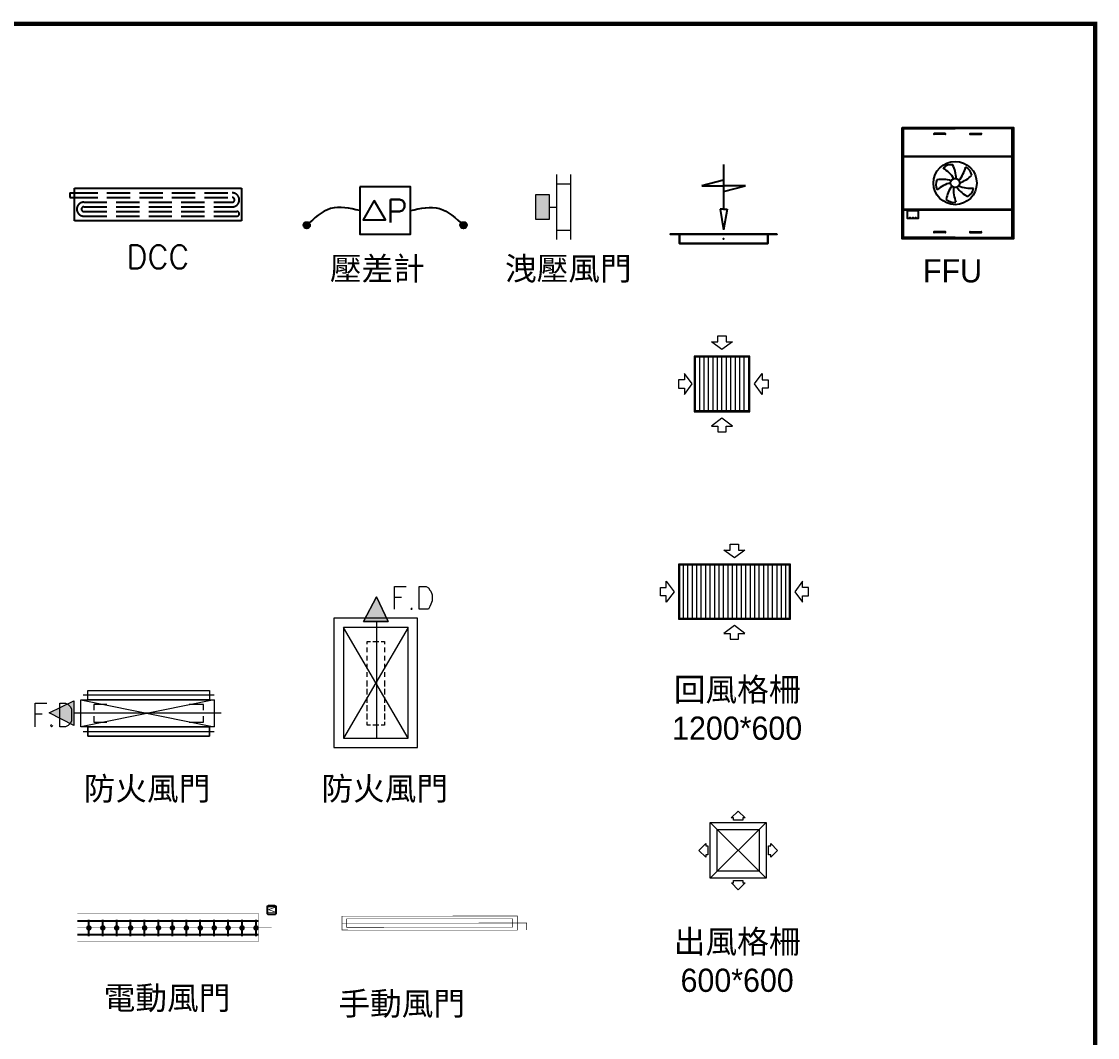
# Model space of a CAD drawing. Header units: millimetres. Extents: x -69706 to 52883, y -6882 to 68885.
# Drawn here: x 34396 to 45984, y 22385 to 33328 of the extents above; entities that cross this region are included whole.
import ezdxf

# ---------------------------------------------------------------- set-up
doc = ezdxf.new("R2010")
doc.units = ezdxf.units.MM
doc.linetypes.add('DASH', pattern=[0.35, 0.25, -0.1])
for name, color, linetype in [('AC-DD', 3, 'Continuous'), ('ac-dryP', 2, 'Continuous'), ('ACS_HFG_FK', 2, 'Continuous'), ('M-HAVC-MOTORIZED MFD', 30, 'Continuous'), ('M-HVAC-DMPR', 230, 'Continuous'), ('M-HVAC-TEXT', 7, 'Continuous'), ('洁净配件', 4, 'Continuous'), ('隙瑞諳', 6, 'Continuous')]:
    doc.layers.add(name, color=color, linetype=linetype)
for name, color, linetype, lineweight in [('AC-FK', 211, 'Continuous', 15), ('M-HAVC-VCD', 1, 'Continuous', 5), ('M-HVAC-EA GRILL', 10, 'Continuous', 5), ('M-HVAC-SA SQUARE DIFFUSER', 5, 'Continuous', 5)]:
    doc.layers.add(name, color=color, linetype=linetype, lineweight=lineweight)
doc.styles.add('arial', font='arial.ttf')
doc.styles.get("Standard").update_dxf_attribs({"font": 'arial.ttf'})

# ---------------------------------------------------------------- blocks, each defined once
blk = doc.blocks.new('DCC')
at = {"layer": 'ac-dryP', "color": 6}
for p, q in [((0, 0), (0, 350)), ((0, 350), (1800, 350)), ((1800, 350), (1800, 0)), ((-50, 300), (-50, 250)), ((-50, 300), (0, 300)), ((-50, 250), (0, 250)), ((1800, 0), (0, 0))]:
    blk.add_line(p, q, dxfattribs=at)
at = {"layer": 'ac-dryP', "color": 6, "linetype": 'DASH', "ltscale": 1000}
for p, q in [((0, 300), (1700, 300)), ((0, 250), (1700, 250)), ((100, 200), (1700, 200)), ((100, 150), (1700, 150)), ((100, 100), (1750, 100)), ((100, 50), (1750, 50))]:
    blk.add_line(p, q, dxfattribs=at)
for centre, radius, start, end in [((1700, 225), 75, 270, 90), ((1700, 225), 25, 270, 90), ((100, 125), 75, 90, 270), ((100, 125), 25, 90, 270), ((1750, 75), 25, 270, 90)]:
    blk.add_arc(centre, radius, start, end, dxfattribs=at)
blk = doc.blocks.new('FFU-2000')
at = {"layer": 'AC-DD', "color": 6}
for p, q in [((0, 1175), (562, 1175)), ((0, 0), (0, 1175)), ((454, 1121), (333, 1121)), ((454, 1113), (333, 1113)), ((721, 1121), (842, 1121)), ((721, 1113), (842, 1113)), ((1175, 875), (0, 875)), ((1175, 870), (0, 870)), ((0, 305), (1175, 305)), ((0, 300), (1175, 300)), ((562, 0), (0, 0)), ((454, 62), (333, 62)), ((454, 54), (333, 54)), ((721, 62), (842, 62)), ((721, 54), (842, 54))]:
    blk.add_line(p, q, dxfattribs=at)
for points in [[(-12, 1188), (1188, 1188), (1188, -12), (-12, -12)], [(0, 0), (1175, 0), (1175, 1175), (0, 1175)], [(167, 288), (45, 288), (45, 210), (167, 210)]]:
    blk.add_lwpolyline(points, close=True, dxfattribs=at)
for centre, radius in [((560, 588), 233), ((560, 588), 49.2), ((75, 214), 2.87), ((105, 214), 2.87), ((135, 214), 2.87)]:
    blk.add_circle(centre, radius, dxfattribs=at)
for centre, radius, start, end in [((333, 1117), 3.92, 90, 270), ((454, 1117), 3.92, 270, 90), ((721, 1117), 3.92, 90, 270), ((842, 1117), 3.92, 270, 90), ((518, 671), 115, 82.0706, 137.7056), ((234, 432), 373, 32.9499, 57.9361), ((255, 637), 315, 359.6702, 27.9682), ((311, 849), 373, 320.9499, 345.9361), ((626, 653), 115, 10.0706, 65.7056), ((467, 573), 115, 154.0706, 209.7056), ((418, 313), 315, 71.6702, 99.9682), ((607, 230), 373, 104.9499, 129.9361), ((513, 892), 315, 287.6702, 315.9682), ((777, 368), 315, 143.6702, 171.9682), ((915, 522), 373, 176.9499, 201.9361), ((836, 726), 315, 215.6702, 243.9682), ((732, 905), 373, 248.9499, 273.9361), ((643, 545), 115, 298.0706, 353.7056), ((545, 495), 115, 226.0706, 281.7056), ((333, 58), 3.92, 90, 270), ((454, 58), 3.92, 270, 90), ((721, 58), 3.92, 90, 270), ((842, 58), 3.92, 270, 90)]:
    blk.add_arc(centre, radius, start, end, dxfattribs=at)
blk = doc.blocks.new('EXHAUST AIR GRILL')
at = {"layer": 'M-HVAC-EA GRILL'}
for p, q in [((0, 301.5), (-26.3, 301.5)), ((-26.3, 301.5), (-26.3, 264.8)), ((26.3, 301.5), (0, 301.5)), ((26.3, 264.8), (26.3, 301.5)), ((-26.3, 264.8), (-66.5, 264.8)), ((-66.5, 264.8), (0, 215.8)), ((0, 215.8), (66.5, 264.8)), ((66.5, 264.8), (26.3, 264.8)), ((-175, -175), (-175, 175)), ((-175, 175), (175, 175)), ((-168, -168), (-168, 168)), ((-168, 168), (168, 168)), ((168, 168), (168, -168)), ((175, 175), (175, -175)), ((-253.2, 26.3), (-290, 26.3)), ((-290, 26.3), (-290, 0)), ((-290, 0), (-290, -26.3)), ((-204.2, 0), (-253.2, 66.5)), ((-253.2, 66.5), (-253.2, 26.3)), ((-253.2, -66.5), (-204.2, 0)), ((187.2, 0), (236.2, 66.5)), ((236.2, -66.5), (187.2, 0)), ((236.2, 66.5), (236.2, 26.3)), ((236.2, 26.3), (272.9, 26.3)), ((272.9, 26.3), (272.9, 0)), ((272.9, 0), (272.9, -26.3)), ((-290, -26.3), (-253.2, -26.3)), ((-253.2, -26.3), (-253.2, -66.5)), ((272.9, -26.3), (236.2, -26.3)), ((236.2, -26.3), (236.2, -66.5)), ((175, -175), (-175, -175)), ((168, -168), (-168, -168)), ((-66.5, -264.8), (0, -215.8)), ((-26.3, -264.8), (-66.5, -264.8)), ((-26.3, -301.5), (-26.3, -264.8)), ((0, -215.8), (66.5, -264.8)), ((66.5, -264.8), (26.3, -264.8)), ((26.3, -264.8), (26.3, -301.5)), ((0, -301.5), (-26.3, -301.5)), ((26.3, -301.5), (0, -301.5))]:
    blk.add_line(p, q, dxfattribs=at)
at = {"layer": 'M-HVAC-EA GRILL', "color": 9}
for p, q in [((-140, -168), (-140, 168)), ((-112, -168), (-112, 168)), ((-84, -168), (-84, 168)), ((-56, -168), (-56, 168)), ((-28, -168), (-28, 168)), ((0, -168), (0, 168)), ((28, -168), (28, 168)), ((56, -168), (56, 168)), ((84, -168), (84, 168)), ((112, -168), (112, 168)), ((140, -168), (140, 168))]:
    blk.add_line(p, q, dxfattribs=at)
blk = doc.blocks.new('1200X600 EAG')
at = {"layer": 'M-HVAC-EA GRILL'}
for p, q in [((2368491, -401116), (2368446, -401116)), ((2368446, -401116), (2368446, -401179)), ((2368536, -401116), (2368491, -401116)), ((2368536, -401179), (2368536, -401116)), ((2368446, -401179), (2368377, -401179)), ((2368377, -401179), (2368491, -401263)), ((2368491, -401263), (2368605, -401179)), ((2368605, -401179), (2368536, -401179)), ((2367891, -401928), (2367891, -401328)), ((2367891, -401328), (2369091, -401328)), ((2367903, -401916), (2367903, -401340)), ((2367903, -401340), (2369079, -401340)), ((2369079, -401340), (2369079, -401916)), ((2369091, -401328), (2369091, -401928)), ((2367841, -401628), (2367757, -401514)), ((2367757, -401514), (2367757, -401583)), ((2369141, -401628), (2369225, -401514)), ((2369225, -401514), (2369225, -401583)), ((2367757, -401583), (2367694, -401583)), ((2367694, -401583), (2367694, -401628)), ((2367694, -401628), (2367694, -401673)), ((2367757, -401742), (2367841, -401628)), ((2369225, -401742), (2369141, -401628)), ((2369225, -401583), (2369288, -401583)), ((2369288, -401583), (2369288, -401628)), ((2369288, -401628), (2369288, -401673)), ((2367694, -401673), (2367757, -401673)), ((2367757, -401673), (2367757, -401742)), ((2369288, -401673), (2369225, -401673)), ((2369225, -401673), (2369225, -401742)), ((2369091, -401928), (2367891, -401928)), ((2369079, -401916), (2367903, -401916)), ((2368377, -402076), (2368491, -401992)), ((2368446, -402076), (2368377, -402076)), ((2368446, -402139), (2368446, -402076)), ((2368491, -401992), (2368605, -402076)), ((2368605, -402076), (2368536, -402076)), ((2368536, -402076), (2368536, -402139)), ((2368491, -402139), (2368446, -402139)), ((2368536, -402139), (2368491, -402139))]:
    blk.add_line(p, q, dxfattribs=at)
at = {"layer": 'M-HVAC-EA GRILL', "color": 9}
for p, q in [((2367939, -401916), (2367939, -401340)), ((2367987, -401916), (2367987, -401340)), ((2368035, -401916), (2368035, -401340)), ((2368083, -401916), (2368083, -401340)), ((2368131, -401916), (2368131, -401340)), ((2368179, -401916), (2368179, -401340)), ((2368227, -401916), (2368227, -401340)), ((2368275, -401916), (2368275, -401340)), ((2368323, -401916), (2368323, -401340)), ((2368371, -401916), (2368371, -401340)), ((2368419, -401916), (2368419, -401340)), ((2368467, -401916), (2368467, -401340)), ((2368515, -401916), (2368515, -401340)), ((2368563, -401916), (2368563, -401340)), ((2368611, -401916), (2368611, -401340)), ((2368659, -401916), (2368659, -401340)), ((2368707, -401916), (2368707, -401340)), ((2368755, -401916), (2368755, -401340)), ((2368803, -401916), (2368803, -401340)), ((2368851, -401916), (2368851, -401340)), ((2368899, -401916), (2368899, -401340)), ((2368947, -401916), (2368947, -401340)), ((2368995, -401916), (2368995, -401340)), ((2369043, -401916), (2369043, -401340))]:
    blk.add_line(p, q, dxfattribs=at)
blk = doc.blocks.new('AC-VD')
at = {"color": 8}
blk.add_line((-53, -53), (53, 53), dxfattribs=at)
at = {"color": 8, "const_width": 25}
blk.add_lwpolyline([(-12.5, 0, 1), (12.5, 0, 1)], format="xyb", close=True, dxfattribs=at)
blk = doc.blocks.new('*U18')
at = {"layer": 'M-HAVC-MOTORIZED MFD', "color": 1}
for p, q in [((155, 0), (155, 1950)), ((305, 1950), (305, 0))]:
    blk.add_line(p, q, dxfattribs=at)
blk.add_lwpolyline([(2, 2139), (72, 2139, -0.414214), (85, 2127), (85, 2060, -0.414214), (72, 2048), (2, 2048, -0.414214), (-10, 2060), (-10, 2127, -0.414214)], format="xyb", close=True, dxfattribs=at)
at = {"layer": 'M-HAVC-MOTORIZED MFD', "color": 1, "const_width": 2.5}
blk.add_lwpolyline([(230, 0), (230, 2093), (85, 2093)], dxfattribs=at)
blk.add_lwpolyline([(75, 1950), (375, 1950), (375, 0), (75, 0)], close=True, dxfattribs=at)
at = {"layer": 'M-HAVC-MOTORIZED MFD', "color": 8, "xscale": -1.180909080012497, "yscale": 1.180909080012498, "zscale": 1.180909079999999}
for p, rotation in [((230, 1924), 44.99999999999848), ((230, 1774), 44.99999999999848), ((230, 1624), 44.99999999999848), ((230, 1474), 44.99999999999848), ((230, 1324), 44.99999999999848), ((230, 1174), 44.99999999999848), ((230, 1024), 44.99999999999848), ((230, 874), 44.99999999999848), ((230, 724), 44.99999999999848), ((230, 574), 44.99999999999848), ((230, 424), 44.99999999999848), ((230, 274), 44.99999999999848), ((230, 124), 44.99999999999847)]:
    blk.add_blockref('AC-VD', p, dxfattribs=dict(at, rotation=rotation))
at = {"layer": 'M-HAVC-MOTORIZED MFD', "color": 7, "lineweight": 25, "style": 'arial'}
blk.add_text('M', height=70, dxfattribs=at).set_placement((-8, 2058))
blk = doc.blocks.new('AC-SAD-450')
for p, q in [((-300, -300), (300, 300)), ((300, -300), (-300, 300))]:
    blk.add_line(p, q)
at = {"color": 30}
for points in [[(49, 350), (49, 325), (-49, 325), (-49, 350), (-74, 350), (0, 423), (74, 350)], [(-225, 225), (225, 225), (225, -225), (-225, -225)], [(-350, 49), (-325, 49), (-325, -49), (-350, -49), (-350, -73), (-423, 0), (-350, 74)], [(350, -49), (325, -49), (325, 49), (350, 49), (350, 74), (423, 0), (350, -74)], [(-49, -350), (-49, -325), (49, -325), (49, -350), (74, -350), (0, -423), (-73, -350)]]:
    blk.add_lwpolyline(points, close=True, dxfattribs=at)
blk.add_lwpolyline([(-300, 300), (300, 300), (300, -300), (-300, -300)], close=True)
blk = doc.blocks.new('*U48')
at = {"layer": 'M-HAVC-VCD', "const_width": 5}
blk.add_lwpolyline([(-1, 30), (-1, -120), (1887, -120), (1887, 30)], close=True, dxfattribs=at)
blk.add_lwpolyline([(-1, -45), (1987, -45), (1987, 31)], dxfattribs=at)
at = {"layer": 'M-HAVC-VCD', "color": 9, "const_width": 5}
blk.add_lwpolyline([(49, 0), (49, -90), (1837, -90), (1837, 0)], close=True, dxfattribs=at)
blk = doc.blocks.new('壓差計')
at = {"layer": '洁净配件'}
h = blk.add_hatch(color=2, dxfattribs=at)
edge = h.paths.add_edge_path()
edge.add_arc((-844, 96), 34.9, 0, 360)
h = blk.add_hatch(color=2, dxfattribs=at)
edge = h.paths.add_edge_path()
edge.add_arc((844, 96), 34.9, 0, 360)
at = {"layer": '洁净配件', "color": 2}
for centre in [(-844, 96), (844, 96)]:
    blk.add_circle(centre, 34.9, dxfattribs=at)
for points in [[(-273, 255), (-586, 275), (-844, 96)], [(273, 255), (586, 275), (844, 96)]]:
    blk.add_spline(points, degree=3, dxfattribs=at)
at = {"layer": '隙瑞諳', "color": 2, "linetype": 'ByBlock'}
for points in [[(-273, 510), (-273, 0), (273, 0), (273, 510)], [(-116, 361), (-236, 153), (4, 153)]]:
    blk.add_lwpolyline(points, close=True, dxfattribs=at)
at = {"layer": 'M-HVAC-TEXT', "extrusion": (9.56038e-16, 2.11289e-08, 1), "insert": (128, 125, -469), "char_height": 250, "width": 210.9, "attachment_point": 8, "text_direction": (1, 1e-06, 0)}
blk.add_mtext('{\\Fromans|c136;P}', dxfattribs=at)
blk = doc.blocks.new('洩壓風門')
at = {"layer": 'AC-FK'}
for p, q in [((-150, 350), (-150, -350)), ((0, 350), (0, -350)), ((-150, 250), (0, 250)), ((-231, 0), (-150, 0)), ((-150, -250), (0, -250))]:
    blk.add_line(p, q, dxfattribs=at)
blk.add_lwpolyline([(-231, 134), (-231, -134), (-373, -134), (-373, 134)], close=True, dxfattribs=at)
blk.add_solid([(-231, 134), (-231, -134), (-373, 134), (-373, -134)], dxfattribs=at)
blk = doc.blocks.new('HFfh2')
at = {"color": 6}
for p, q in [((-17.72, 0), (-15.73, 7.78)), ((-15.73, 7.78), (-15.73, -0.03)), ((-23.39, 0), (-7.4, 0)), ((-13.72, 0), (-15.73, -7.83)), ((-7.4, 1.26), (0, 0)), ((-7.4, 0), (-7.4, 1.26)), ((-7.4, 0), (-7.4, -1.26)), ((-15.73, -7.83), (-15.73, -0.03)), ((-7.4, -1.26), (0, 0))]:
    blk.add_line(p, q, dxfattribs=at)
blk = doc.blocks.new('回風格柵')
at = {"layer": 'ACS_HFG_FK', "color": 6}
for p, q in [((-475, 0, 446), (-475, 100, 446)), ((475, 0, 446), (-475, 0, 446)), ((475, 0, 446), (475, 100, 446))]:
    blk.add_line(p, q, dxfattribs=at)
blk.add_point((0, 50, 446), dxfattribs=at)
at = {"layer": 'ACS_HFG_FK', "color": 6, "xscale": -30, "yscale": 30, "rotation": 90}
blk.add_blockref('HFfh2', (0, 150, 696), dxfattribs=at)
at = {"layer": 'ACS_HFG_FK', "color": 6}
mesh = blk.add_polymesh((2, 7), dxfattribs=at)
for k, corner in enumerate([(575, 100, 446), (375, 100, 446), (200, 100, 446), (0, 100, 446), (-200, 100, 446), (-400, 100, 446), (-575, 100, 446), (575, 100, 946), (375, 100, 946), (200, 100, 946), (0, 100, 946), (-200, 100, 946), (-400, 100, 946), (-575, 100, 946)]):
    mesh.set_mesh_vertex(divmod(k, 7), corner)
mesh = blk.add_polymesh((2, 7), dxfattribs=at)
for k, corner in enumerate([(-475, 0, 446), (-475, 0, 446), (-475, 25, 446), (-475, 50, 446), (-475, 75, 446), (-475, 100, 446), (-475, 100, 446), (-475, 0, 946), (-475, 0, 946), (-475, 25, 946), (-475, 50, 946), (-475, 75, 946), (-475, 100, 946), (-475, 100, 946)]):
    mesh.set_mesh_vertex(divmod(k, 7), corner)
mesh = blk.add_polymesh((2, 7), dxfattribs=at)
for k, corner in enumerate([(475, 0, 446), (333, 0, 446), (167, 0, 446), (0, 0, 446), (-167, 0, 446), (-333, 0, 446), (-475, 0, 446), (475, 0, 946), (333, 0, 946), (167, 0, 946), (0, 0, 946), (-167, 0, 946), (-333, 0, 946), (-475, 0, 946)]):
    mesh.set_mesh_vertex(divmod(k, 7), corner)
mesh = blk.add_polymesh((2, 7), dxfattribs=at)
for k, corner in enumerate([(475, 100, 446), (475, 100, 446), (475, 75, 446), (475, 50, 446), (475, 25, 446), (475, 0, 446), (475, 0, 446), (475, 100, 946), (475, 100, 946), (475, 75, 946), (475, 50, 946), (475, 25, 946), (475, 0, 946), (475, 0, 946)]):
    mesh.set_mesh_vertex(divmod(k, 7), corner)
blk = doc.blocks.new('*U46')
h = blk.add_hatch(color=7)
h.dxf.hatch_style = 2
h.paths.add_polyline_path([(34959, 26010), (34959, 25744), (34692, 25883)])
at = {"color": 7, "lineweight": 0}
for points in [[(35060, 26074), (36470, 26074)], [(35174, 25972), (35174, 25909)], [(35314, 25972), (35174, 25972)], [(36356, 25909), (36356, 25972), (36203, 25972)], [(34959, 25883), (36546, 25883)], [(35174, 25845), (35174, 25782), (35314, 25782)], [(36203, 25782), (36356, 25782), (36356, 25845)], [(35060, 25680), (36470, 25680)], [(35060, 25680), (36470, 25680)]]:
    blk.add_lwpolyline(points, dxfattribs=at)
at = {"color": 1, "lineweight": 0, "true_color": 0xff0000}
for points in [[(35111, 26124), (36419, 26124), (36419, 26023), (35111, 26023)], [(36419, 25731), (35111, 25731), (35111, 25630), (36419, 25630)], [(35111, 25731), (36419, 25731), (36419, 25630), (35111, 25630)]]:
    blk.add_lwpolyline(points, close=True, dxfattribs=at)
at = {"color": 7, "lineweight": 0}
blk.add_lwpolyline([(34959, 26010), (34959, 25744), (34692, 25883)], close=True, dxfattribs=at)
at = {"color": 1, "lineweight": 0, "true_color": 0xff0000}
blk.add_lwpolyline([(36470, 26023), (36470, 25731), (35035, 25731), (35035, 26023), (36470, 26023), (35035, 25731), (35035, 26023), (36470, 25731)], dxfattribs=at)
blk.add_lwpolyline([(36470, 26023), (36470, 25731), (35035, 25731), (35035, 26023), (36470, 26023), (35035, 25731), (35035, 26023), (36470, 25731)], dxfattribs=at)
at = {"color": 100, "lineweight": 0, "true_color": 0x00ff3f}
blk.add_lwpolyline([(35123, 25680), (36406, 25680)], dxfattribs=at)
blk = doc.blocks.new('防火風門 Spring')
h = blk.add_hatch(color=7)
h.dxf.hatch_style = 2
h.paths.add_polyline_path([(-444, 1624), (-317, 1357), (-584, 1357)])
at = {"color": 7, "lineweight": 0}
blk.add_lwpolyline([(-444, 1624), (-317, 1357), (-584, 1357)], close=True, dxfattribs=at)
at = {"color": 102, "lineweight": 0, "true_color": 0x00b82e}
blk.add_lwpolyline([(-317, 1357), (-444, 1624), (-584, 1357)], close=True, dxfattribs=at)
at = {"color": 1, "lineweight": 0, "true_color": 0xff0000}
for points in [[(0, 0), (0, 1395), (-901, 1395), (-901, 0)], [(-101, 101), (-101, 1294), (-799, 1294), (-799, 101)]]:
    blk.add_lwpolyline(points, close=True, dxfattribs=at)
for points in [[(-101, 1294), (-799, 101)], [(-101, 101), (-799, 1294)]]:
    blk.add_lwpolyline(points, dxfattribs=at)
at = {"color": 7, "lineweight": 0}
for points in [[(-444, 1357), (-444, 101)], [(-545, 1142), (-507, 1142)], [(-545, 1116), (-545, 1142)], [(-545, 1028), (-545, 1078)], [(-482, 1142), (-419, 1142)], [(-393, 1142), (-355, 1142), (-355, 1116)], [(-355, 1078), (-355, 1028)], [(-545, 939), (-545, 990)], [(-355, 990), (-355, 939)], [(-545, 850), (-545, 901)], [(-545, 761), (-545, 812)], [(-355, 901), (-355, 850)], [(-355, 812), (-355, 761)], [(-545, 660), (-545, 723)], [(-355, 723), (-355, 660)], [(-545, 571), (-545, 634)], [(-355, 634), (-355, 571)], [(-545, 482), (-545, 545)], [(-355, 545), (-355, 482)], [(-545, 393), (-545, 457)], [(-545, 304), (-545, 368)], [(-355, 457), (-355, 393)], [(-355, 368), (-355, 304)], [(-507, 241), (-545, 241), (-545, 279)], [(-419, 241), (-482, 241)], [(-355, 279), (-355, 241), (-393, 241)]]:
    blk.add_lwpolyline(points, dxfattribs=at)

msp = doc.modelspace()

# ---------------------------------------------------------------- linework, layer by layer
at = {"const_width": 50}
msp.add_lwpolyline([(34225.525, 33302.653), (45958.823, 33302.653), (45958.823, 12230.828), (34225.525, 12230.828)], close=True, dxfattribs=at)
at = {"color": 7, "lineweight": 0}
for points in [[(38411.503, 27000.06), (38411.503, 27241.092), (38538.361, 27241.092)], [(38411.503, 27126.919), (38487.618, 27126.919)], [(38601.791, 27012.746), (38589.105, 27000.06), (38601.791, 27000.06)], [(34541.462, 25731.228), (34541.462, 25984.946), (34668.321, 25984.946)], [(34541.462, 25870.773), (34617.577, 25870.773)], [(34719.065, 25756.6), (34706.379, 25743.914), (34719.065, 25731.228), (34731.75, 25743.914)]]:
    msp.add_lwpolyline(points, dxfattribs=at)
for points in [[(38677.907, 27000.06), (38677.907, 27241.092), (38754.022, 27241.092), (38779.394, 27228.406), (38792.08, 27203.035), (38804.765, 27190.349), (38817.452, 27152.291), (38817.452, 27088.862), (38804.765, 27050.804), (38792.08, 27025.432), (38779.394, 27000.06), (38754.022, 27000.06)], [(34807.866, 25731.228), (34807.866, 25984.946), (34871.296, 25984.946), (34896.667, 25972.26), (34922.039, 25946.888), (34934.725, 25921.517), (34934.725, 25896.145), (34934.725, 25832.715), (34934.725, 25794.658), (34922.039, 25769.286), (34896.667, 25743.914), (34871.296, 25731.228)]]:
    msp.add_lwpolyline(points, close=True, dxfattribs=at)

# ---------------------------------------------------------------- block references
for name, p in [('回風格柵', (41957.925, 30935.548)), ('洩壓風門', (40308.28, 31328.99, 465.399)), ('壓差計', (38311.365, 31037.168, 469.224)), ('防火風門 Spring', (38661.996, 25506.782)), ('*U46', (0, 0))]:
    msp.add_blockref(name, p)
at = {"layer": 'AC-DD'}
msp.add_blockref('FFU-2000', (43890.656, 30999.867), dxfattribs=at)
at = {"layer": 'AC-DD', "color": 1, "linetype": 'Continuous'}
msp.add_blockref('DCC', (34966.305, 31181.649), dxfattribs=at)
at = {"layer": 'M-HAVC-MOTORIZED MFD', "rotation": 270}
msp.add_blockref('*U18', (34997.392, 23794.909), dxfattribs=at)
at = {"layer": 'M-HVAC-DMPR', "xscale": -1, "rotation": 179.9999999998007}
msp.add_blockref('*U48', (37848.599, 23571.987), dxfattribs=at)
at = {"layer": 'M-HVAC-EA GRILL', "xscale": -1.714285714281723, "yscale": 1.714285714281723, "zscale": 1.714285714281723}
msp.add_blockref('EXHAUST AIR GRILL', (41939.962, 29424.355, 10.724), dxfattribs=at)
at = {"layer": 'M-HVAC-EA GRILL', "rotation": 179.9999999999999}
msp.add_blockref('1200X600 EAG', (2410564.606, -374441.339), dxfattribs=at)
at = {"layer": 'M-HVAC-SA SQUARE DIFFUSER'}
msp.add_blockref('AC-SAD-450', (42114.152, 24399.921), dxfattribs=at)

# ---------------------------------------------------------------- texts
at = {"layer": 'M-HVAC-TEXT', "extrusion": (9.56038e-16, 2.11289e-08, 1), "char_height": 250, "attachment_point": 8, "text_direction": (1, 1e-06, 0)}
for s, insert, width in [('\\pxql;{\\Fromans|c0;D\\Fromans|c136;CC}', (36630.523, 30667.596), 2204.88095), ('\\pxql;{\\fPMingLiU|b0|i0|c136|p18;壓差計}', (38418.59, 30514.049, 0), 1402.39118), ('{\\fPMingLiU|b0|i0|c136|p18;洩壓風門}', (40284.502, 30514.049, 0), 1592.5605), ('{\\fPMingLiU|b0|i0|c136|p18;FFU}', (44422.208, 30514.049, 0), 1592.5605), ('{\\fPMingLiU|b0|i0|c136|p18;回風格柵\\P1200*600}', (42103.111, 25587.882), 1987.42461), ('{\\fPMingLiU|b0|i0|c136|p18;防火風門}', (35747.452, 24913.356), 1592.5605), ('{\\fPMingLiU|b0|i0|c136|p18;防火風門}', (38307.265, 24913.356), 1592.5605), ('{\\fPMingLiU|b0|i0|c136|p18;出風格柵\\P600*600}', (42103.111, 22872.634), 1987.42461), ('{\\fPMingLiU|b0|i0|c136|p18;電動風門}', (35963.362, 22656.779, 0), 1592.5605), ('{\\fPMingLiU|b0|i0|c136|p18;手動風門}', (38490.574, 22596.233, 0), 1592.5605)]:
    msp.add_mtext(s, dxfattribs=dict(at, insert=insert, width=width))

doc.saveas('drawing.dxf')
